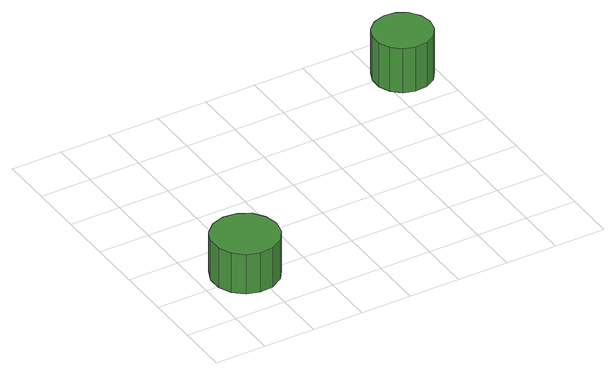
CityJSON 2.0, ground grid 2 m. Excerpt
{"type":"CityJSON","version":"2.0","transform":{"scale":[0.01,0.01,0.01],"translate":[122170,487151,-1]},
"CityObjects":{
"tree1":{"type":"SolitaryVegetationObject","attributes":{"function":"something"},"geometry":[{"type":"MultiSurface","lod":"1","boundaries":[[[0,1,2,3,4,5,6,7,8,9,10,11,12,13,14]],[[15,16,17,18,19,20,21,22,23,24,25,26,27,28,29]],[[0,29,28,1]],[[1,28,27,2]],[[2,27,26,3]],[[3,26,25,4]],[[4,25,24,5]],[[5,24,23,6]],[[6,23,22,7]],[[7,22,21,8]],[[8,21,20,9]],[[9,20,19,10]],[[10,19,18,11]],[[11,18,17,12]],[[12,17,16,13]],[[13,16,15,14]],[[14,15,29,0]]]}]},
"tree2":{"type":"SolitaryVegetationObject","attributes":{"function":"something"},"geometry":[{"type":"MultiSurface","lod":"1","boundaries":[[[30,31,32,33,34,35,36,37,38,39,40,41,42,43,44]],[[45,46,47,48,49,50,51,52,53,54,55,56,57,58,59]],[[30,59,58,31]],[[31,58,57,32]],[[32,57,56,33]],[[33,56,55,34]],[[34,55,54,35]],[[35,54,53,36]],[[36,53,52,37]],[[37,52,51,38]],[[38,51,50,39]],[[39,50,49,40]],[[40,49,48,41]],[[41,48,47,42]],[[42,47,46,43]],[[43,46,45,44]],[[44,45,59,30]]]}]}
},
"vertices":[
[291,204,250],[279,257,250],[248,300,250],[201,327,250],[147,333,250],[96,316,250],[56,280,250],[34,231,250],[34,177,250],[56,128,250],[96,91,250],[147,75,250],[201,80,250],[248,107,250],[279,151,250],[279,151,81],[248,107,81],[201,80,81],[147,75,81],[96,91,81],[56,128,81],[34,177,81],[34,231,81],[56,280,81],[96,316,81],[147,333,81],[201,327,81],[248,300,81],[279,257,81],[291,204,81],
[1396,986,254],[1386,1032,254],[1359,1071,254],[1318,1094,254],[1271,1099,254],[1226,1084,254],[1191,1053,254],[1172,1010,254],[1172,963,254],[1191,920,254],[1226,888,254],[1271,874,254],[1318,879,254],[1359,902,254],[1386,940,254],[1386,940,64],[1359,902,64],[1318,879,64],[1271,874,64],[1226,888,64],[1191,920,64],[1172,963,64],[1172,1010,64],[1191,1053,64],[1226,1084,64],[1271,1099,64],[1318,1094,64],[1359,1071,64],[1386,1032,64],[1396,986,64]
]}
